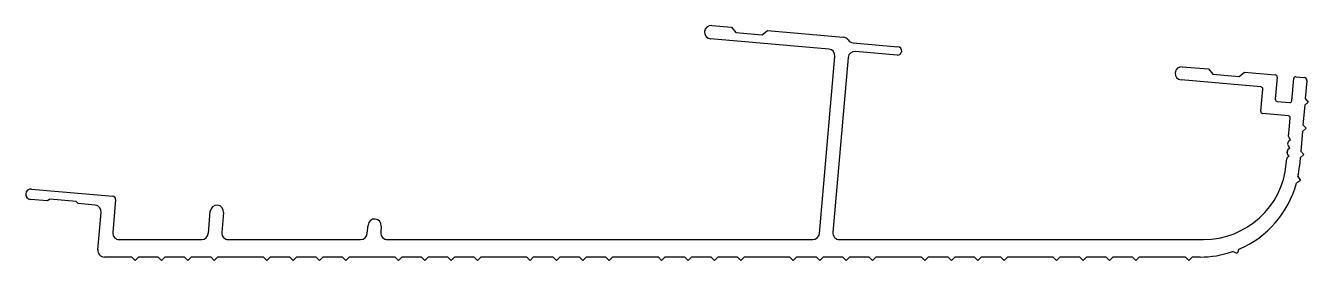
# Model space of a CAD drawing. Extents: x -82 to 72, y 1 to 29.
import ezdxf

# ---------------------------------------------------------------- set-up
doc = ezdxf.new("R2010")
doc.units = 0
doc.layers.add('1', color=4, linetype='CONTINUOUS')

msp = doc.modelspace()

# ---------------------------------------------------------------- linework, layer by layer
at = {"layer": '1', "color": 7}
for p, q in [((0.43, 29.39), (2.8, 29.19)), ((14.52, 26.56), (0.29, 27.8)), ((2.8, 29.19), (3.33, 28.56)), ((3.33, 28.56), (6.5, 28.28)), ((6.5, 28.28), (7.13, 28.81)), ((7.13, 28.81), (16.25, 28.01)), ((17.43, 27.32), (22.82, 26.85)), ((22.73, 25.84), (17.71, 26.28)), ((13.38, 4.34), (15.25, 25.69)), ((16.84, 25.55), (15, 4.48)), ((57.04, 24.44), (60.19, 24.17)), ((60.19, 24.17), (60.72, 23.54)), ((60.72, 23.54), (63.89, 23.26)), ((63.89, 23.26), (64.52, 23.79)), ((64.52, 23.79), (68.22, 23.46)), ((68.45, 23.19), (68.22, 20.52)), ((70.71, 23.24), (71.68, 23.16)), ((66.49, 22.01), (56.9, 22.85)), ((66.48, 19.07), (66.72, 21.74)), ((70.21, 20.35), (70.44, 23.02)), ((72.03, 22.75), (71.84, 20.62)), ((68.45, 20.25), (69.94, 20.12)), ((72.2, 20.18), (71.77, 19.82)), ((71.84, 20.62), (72.2, 20.18)), ((69.8, 18.53), (66.71, 18.8)), ((71.77, 19.82), (71.56, 17.45)), ((69.83, 16.04), (69.94, 17.31)), ((69.94, 17.31), (70.03, 18.26)), ((71.93, 17.02), (71.49, 16.65)), ((71.56, 17.45), (71.93, 17.02)), ((69.86, 15.51), (70.05, 15.66)), ((70.05, 15.67), (69.89, 15.86)), ((71.49, 16.65), (71.29, 14.28)), ((69.66, 14.05), (69.68, 14.34)), ((69.68, 14.34), (69.66, 14.05)), ((69.66, 14.05), (69.68, 14.34)), ((69.68, 14.34), (69.66, 14.05)), ((69.66, 14.05), (69.68, 14.34)), ((69.75, 15.05), (69.77, 15.34)), ((69.77, 14.51), (69.96, 14.67)), ((69.96, 14.68), (69.8, 14.86)), ((71.29, 14.28), (71.65, 13.85)), ((69.54, 12.74), (69.6, 13.35)), ((69.6, 13.35), (69.6, 13.35)), ((69.6, 13.35), (69.6, 13.35)), ((69.69, 13.51), (69.87, 13.67)), ((69.87, 13.68), (69.72, 13.87)), ((71.22, 13.48), (71.13, 12.45)), ((71.65, 13.85), (71.22, 13.48)), ((70.95, 11.2), (71.25, 10.71)), ((-81.43, 9.7), (-71.64, 8.85)), ((71.25, 10.71), (70.77, 10.41)), ((-79.49, 8.26), (-81.54, 8.44)), ((-79.21, 8.49), (-79.49, 8.26)), ((-76.05, 8.21), (-79.21, 8.49)), ((-75.82, 7.94), (-76.05, 8.21)), ((-73.76, 7.76), (-75.82, 7.94)), ((-71.3, 8.44), (-71.64, 4.48)), ((-73.43, 2.37), (-73.04, 6.89)), ((-60.14, 4.34), (-59.91, 7.02)), ((-58.31, 6.88), (-58.52, 4.48)), ((-41.02, 4.34), (-40.93, 5.36)), ((-39.34, 5.22), (-39.4, 4.48)), ((-70.85, 3.61), (-60.94, 3.61)), ((-57.73, 3.61), (-41.82, 3.61)), ((-38.6, 3.61), (12.58, 3.61)), ((15.79, 3.61), (59.58, 3.61)), ((63.62, 1.92), (63.09, 2.16)), ((63.85, 2.45), (63.62, 1.92)), ((-69.36, 1.5), (-72.64, 1.5)), ((-68.96, 1.1), (-69.36, 1.5)), ((-68.56, 1.5), (-68.96, 1.1)), ((-66.18, 1.5), (-68.56, 1.5)), ((-65.78, 1.1), (-66.18, 1.5)), ((-65.38, 1.5), (-65.78, 1.1)), ((-63, 1.5), (-65.38, 1.5)), ((-62.6, 1.1), (-63, 1.5)), ((-62.2, 1.5), (-62.6, 1.1)), ((-59.82, 1.5), (-62.2, 1.5)), ((-59.42, 1.1), (-59.82, 1.5)), ((-59.02, 1.5), (-59.42, 1.1)), ((-53.52, 1.5), (-59.02, 1.5)), ((-53.12, 1.1), (-53.52, 1.5)), ((-52.72, 1.5), (-53.12, 1.1)), ((-50.34, 1.5), (-52.72, 1.5)), ((-49.94, 1.1), (-50.34, 1.5)), ((-49.54, 1.5), (-49.94, 1.1)), ((-47.16, 1.5), (-49.54, 1.5)), ((-46.76, 1.1), (-47.16, 1.5)), ((-46.36, 1.5), (-46.76, 1.1)), ((-43.98, 1.5), (-46.36, 1.5)), ((-43.58, 1.1), (-43.98, 1.5)), ((-43.18, 1.5), (-43.58, 1.1)), ((-37.68, 1.5), (-43.18, 1.5)), ((-37.28, 1.1), (-37.68, 1.5)), ((-36.88, 1.5), (-37.28, 1.1)), ((-34.5, 1.5), (-36.88, 1.5)), ((-34.1, 1.1), (-34.5, 1.5)), ((-33.7, 1.5), (-34.1, 1.1)), ((-31.32, 1.5), (-33.7, 1.5)), ((-30.92, 1.1), (-31.32, 1.5)), ((-30.52, 1.5), (-30.92, 1.1)), ((-28.14, 1.5), (-30.52, 1.5)), ((-27.74, 1.1), (-28.14, 1.5)), ((-27.34, 1.5), (-27.74, 1.1)), ((-21.84, 1.5), (-27.34, 1.5)), ((-21.44, 1.1), (-21.84, 1.5)), ((-21.04, 1.5), (-21.44, 1.1)), ((-18.66, 1.5), (-21.04, 1.5)), ((-18.26, 1.1), (-18.66, 1.5)), ((-17.86, 1.5), (-18.26, 1.1)), ((-15.48, 1.5), (-17.86, 1.5)), ((-15.08, 1.1), (-15.48, 1.5)), ((-14.68, 1.5), (-15.08, 1.1)), ((-12.3, 1.5), (-14.68, 1.5)), ((-11.9, 1.1), (-12.3, 1.5)), ((-11.5, 1.5), (-11.9, 1.1)), ((-6, 1.5), (-11.5, 1.5)), ((-5.6, 1.1), (-6, 1.5)), ((-5.2, 1.5), (-5.6, 1.1)), ((-2.82, 1.5), (-5.2, 1.5)), ((-2.42, 1.1), (-2.82, 1.5)), ((-2.02, 1.5), (-2.42, 1.1)), ((0.36, 1.5), (-2.02, 1.5)), ((0.76, 1.1), (0.36, 1.5)), ((1.16, 1.5), (0.76, 1.1)), ((3.54, 1.5), (1.16, 1.5)), ((3.94, 1.1), (3.54, 1.5)), ((4.34, 1.5), (3.94, 1.1)), ((9.84, 1.5), (4.34, 1.5)), ((10.24, 1.1), (9.84, 1.5)), ((10.64, 1.5), (10.24, 1.1)), ((13.02, 1.5), (10.64, 1.5)), ((13.42, 1.1), (13.02, 1.5)), ((13.82, 1.5), (13.42, 1.1)), ((16.2, 1.5), (13.82, 1.5)), ((16.6, 1.1), (16.2, 1.5)), ((17, 1.5), (16.6, 1.1)), ((19.38, 1.5), (17, 1.5)), ((19.78, 1.1), (19.38, 1.5)), ((20.18, 1.5), (19.78, 1.1)), ((25.68, 1.5), (20.18, 1.5)), ((26.08, 1.1), (25.68, 1.5)), ((26.48, 1.5), (26.08, 1.1)), ((28.86, 1.5), (26.48, 1.5)), ((29.26, 1.1), (28.86, 1.5)), ((29.66, 1.5), (29.26, 1.1)), ((32.04, 1.5), (29.66, 1.5)), ((32.44, 1.1), (32.04, 1.5)), ((32.84, 1.5), (32.44, 1.1)), ((35.22, 1.5), (32.84, 1.5)), ((35.62, 1.1), (35.22, 1.5)), ((36.02, 1.5), (35.62, 1.1)), ((41.52, 1.5), (36.02, 1.5)), ((41.92, 1.1), (41.52, 1.5)), ((42.32, 1.5), (41.92, 1.1)), ((44.7, 1.5), (42.32, 1.5)), ((45.1, 1.1), (44.7, 1.5)), ((45.5, 1.5), (45.1, 1.1)), ((47.88, 1.5), (45.5, 1.5)), ((48.28, 1.1), (47.88, 1.5)), ((48.68, 1.5), (48.28, 1.1)), ((51.06, 1.5), (48.68, 1.5)), ((51.46, 1.1), (51.06, 1.5)), ((51.86, 1.5), (51.46, 1.1)), ((57.42, 1.5), (51.86, 1.5)), ((57.82, 1.1), (57.42, 1.5)), ((58.22, 1.5), (57.82, 1.1)), ((59.17, 1.5), (58.22, 1.5))]:
    msp.add_line(p, q, dxfattribs=at)
for centre, radius, start, end in [((0.36, 28.6), 0.8, 85, 265), ((16.18, 27.21), 0.8, 34.6057, 85), ((14.45, 25.76), 0.8, 355, 85), ((17.5, 28.12), 0.8, 214.6057, 265), ((17.64, 25.48), 0.8, 85, 175), ((22.77, 26.34), 0.51, 265, 85), ((56.97, 23.64), 0.8, 85, 265), ((68.2, 23.21), 0.25, 355, 85), ((70.69, 23), 0.25, 85, 175), ((71.65, 22.78), 0.38, 355, 85), ((66.47, 21.76), 0.25, 355, 85), ((68.47, 20.5), 0.25, 175, 265), ((69.96, 20.37), 0.25, 265, 355), ((66.73, 19.05), 0.25, 175, 265), ((69.78, 18.28), 0.25, 355, 85), ((70.02, 15.32), 0.25, 130, 175), ((70.08, 16.02), 0.25, 175, 220), ((70.04, 15.67), 0.008, 310, 40), ((69.91, 14.03), 0.25, 175, 220), ((69.93, 14.32), 0.25, 130, 175), ((70, 15.02), 0.25, 175, 220), ((69.95, 14.67), 0.008, 310, 40), ((59.58, 13.61), 10, 270, 355), ((69.85, 13.32), 0.25, 130, 175), ((69.87, 13.68), 0.008, 310, 40), ((59.17, 13.5), 12, 348.9432, 355), ((-81.48, 9.07), 0.635, 85, 265), ((59.17, 13.5), 12, 292.9432, 345.0568), ((-73.83, 6.96), 0.8, 355, 85), ((-71.67, 8.47), 0.38, 355, 85), ((-59.11, 6.95), 0.8, 355, 175), ((-40.13, 5.29), 0.8, 355, 175), ((-70.85, 4.41), 0.8, 175, 270), ((-60.94, 4.41), 0.8, 270, 355), ((-57.73, 4.41), 0.8, 175, 270), ((-41.82, 4.41), 0.8, 270, 355), ((-38.6, 4.41), 0.8, 175, 270), ((12.58, 4.41), 0.8, 270, 355), ((15.79, 4.41), 0.8, 175, 270), ((-72.64, 2.3), 0.8, 175, 270), ((59.17, 13.5), 12, 270, 289.0568)]:
    msp.add_arc(centre, radius, start, end, dxfattribs=at)

doc.saveas('drawing.dxf')
